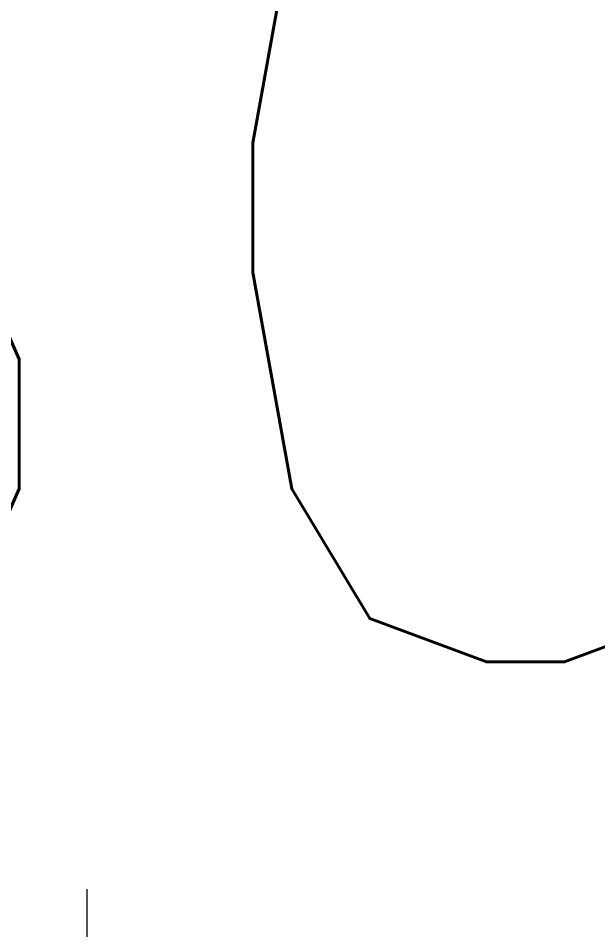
# Model space of a CAD drawing. Header units: metres. Extents: x -25 to 234, y -25 to 53.
# Drawn here: x 100.2694 to 100.3651, y 46.229 to 46.3796 of the extents above; entities that cross this region are included whole.
import ezdxf

# ---------------------------------------------------------------- set-up
doc = ezdxf.new("R2010")
doc.units = ezdxf.units.M
doc.header["$LTSCALE"] = 0.1
doc.header["$MEASUREMENT"] = 0
doc.header["$PDMODE"] = 66
doc.linetypes.add('CONTINUA', pattern=[0])
for name, color, linetype in [('001-DIMTEXTO', 4, 'Continuous'), ('1', 1, 'Continuous'), ('DIMENSIONES', 7, 'Continuous'), ('DIMTEXTO', 4, 'Continuous')]:
    doc.layers.add(name, color=color, linetype=linetype)
doc.layers.add('A-WALL', color=7, linetype='Continuous', lineweight=5)
doc.layers.add('baños', color=251, linetype='Continuous', lineweight=0)
doc.styles.add('SMPLEX', font='simplex.shx')
doc.styles.get("Standard").update_dxf_attribs({"font": 'arial.ttf'})
doc.dimstyles.new('DIM-75', dxfattribs={"dimscale": 0.75, "dimtxt": 0.2, "dimasz": 0.2, "dimexe": 0.2, "dimexo": 0.2, "dimgap": 0.1, "dimtad": 0, "dimtih": 1, "dimtoh": 1, "dimzin": 0, "dimdsep": 46, "dimtxsty": 'SMPLEX', "dimblk1": 'OBLIQUE', "dimblk2": 'OBLIQUE', "dimsah": 1, "dimcen": 0.2, "dimclrd": 4, "dimclre": 4, "dimclrt": 4, "dimadec": 0, "dimazin": 0, "dimtfac": 1, "dimtmove": 1, "dimatfit": 3, "dimldrblk": 'OPEN30', "dimfxl": 0.25, "dimfxlon": 1, "dimtfill": 1, "dimtolj": 1, "dimtzin": 0, "dimarcsym": 0})

# ---------------------------------------------------------------- blocks, each defined once
blk = doc.blocks.new('A$C8d867532')
at = {"layer": 'baños', "linetype": 'Continuous'}
blk.add_line((0.03946, 0.40624, 0.00004), (0.12233, 0.40624, 0.00041), dxfattribs=at)
blk.add_lwpolyline([(0.06725, 0.39385, -9.082434), (0.06725, 0.40624)], format="xyb", dxfattribs=at)
for points, elevation in [([(0.06611, 0.41007), (0.18044, 0.41007, -0.363105), (0.18869, 0.40004, -0.363105), (0.18044, 0.39002), (0.0661, 0.39002)], -0.00001), ([(0.03327, 0.40005, -0.385153), (0.03946, 0.40624), (0.03946, 0.40624)], 0.00004), ([(0.03327, 0.40005, 0.385153), (0.03946, 0.39385), (0.03946, 0.39385)], 0.00004)]:
    blk.add_lwpolyline(points, format="xyb", dxfattribs=dict(at, elevation=elevation))
at = {"layer": 'baños', "linetype": 'Continuous', "elevation": -0.00001}
for points in [[(0.01142, 0.40499), (0.0005, 0.40499), (0, 0.40434), (0, 0.39566)], [(0, 0.39566), (0.0005, 0.395), (0.01144, 0.395)]]:
    blk.add_lwpolyline(points, dxfattribs=at)
at = {"layer": 'baños', "linetype": 'Continuous', "extrusion": (1.31781e-06, -1, -8.43443e-26), "elevation": -0.39385}
blk.add_lwpolyline([(0.12233, 0.00041), (0.03946, 0.00004)], close=True, dxfattribs=at)
at = {"layer": 'baños', "linetype": 'Continuous'}
blk.add_circle((0.04219, 0.4857), 0.02368, dxfattribs=at)
at = {"layer": 'baños', "linetype": 'Continuous', "flags": 8}
for tag, p in [('MODELNUMBER', (0.18867, 0.40004, -0.00001)), ('TRADENAME', (0.18871, 0.40004, -0.00001)), ('PRODUCT', (0.18875, 0.40004, -0.00001)), ('MATERIAL', (0.18879, 0.40004, -0.00001))]:
    blk.add_attdef(tag, p, '', height=0.0000254, rotation=270.0001, dxfattribs=at)
at = {"layer": 'baños', "linetype": 'Continuous'}
for tag, p in [('MATERIAL', (0.299, 0.39987)), ('PRODUCT', (0.29904, 0.39987)), ('TRADENAME', (0.29909, 0.39987)), ('MODELNUMBER', (0.29913, 0.39987))]:
    blk.add_attdef(tag, p, '', height=0.0000254, rotation=90.0001, dxfattribs=at)
blk = doc.blocks.new('PL MUEBLES 1N NASAS 09')
at = {"layer": 'A-WALL', "color": 4}
blk.add_line((54.58107, 52.67807), (54.58107, 49.19307), dxfattribs=at)
at = {"layer": '1', "color": 4, "xscale": -1, "rotation": 180}
blk.add_blockref('A$C8d867532', (54.59321, 51.24808), dxfattribs=at)
blk = doc.blocks.new('_Oblique')
at = {"color": 0, "linetype": 'ByBlock', "lineweight": -2}
blk.add_line((-0.5, -0.5), (0.5, 0.5), dxfattribs=at)
blk = doc.blocks.new('*D919')
at = {"layer": 'Defpoints', "color": 0, "linetype": 'CONTINUA', "transparency": 16777216}
for p in [(106.71138, -3.16159), (108.51138, -3.16159), (108.51138, -4.10327)]:
    blk.add_point(p, dxfattribs=at)
at = {"layer": 'DIMENSIONES', "color": 4, "linetype": 'CONTINUA', "lineweight": -2, "transparency": 16777216}
for p, q in [((106.71138, -3.91577), (106.71138, -4.25327)), ((108.51138, -3.91577), (108.51138, -4.25327)), ((106.71138, -4.10327), (107.3221, -4.10327)), ((108.51138, -4.10327), (107.90067, -4.10327))]:
    blk.add_line(p, q, dxfattribs=at)
at = {"layer": 'DIMENSIONES', "color": 4, "linetype": 'CONTINUA', "lineweight": -2, "transparency": 16777216, "xscale": 0.15, "yscale": 0.15, "zscale": 0.15, "rotation": 180}
blk.add_blockref('_Oblique', (106.71138, -4.10327), dxfattribs=at)
at = {"layer": 'DIMENSIONES', "color": 4, "linetype": 'CONTINUA', "lineweight": -2, "transparency": 16777216, "xscale": 0.15, "yscale": 0.15, "zscale": 0.15}
blk.add_blockref('_Oblique', (108.51138, -4.10327), dxfattribs=at)
at = {"layer": 'DIMENSIONES', "color": 4, "linetype": 'CONTINUA', "transparency": 16777216, "insert": (107.61138, -4.10327), "char_height": 0.15, "attachment_point": 5, "style": 'SMPLEX', "bg_fill": 3, "box_fill_scale": 1.25, "bg_fill_color": 256, "bg_fill_true_color": 13158600, "bg_fill_transparency": 0}
blk.add_mtext('\\A1;1.80', dxfattribs=at)
blk = doc.blocks.new('_Open30')
at = {"layer": 'DIMTEXTO', "color": 0, "lineweight": -2}
for p, q in [((-1, 0.2679), (0, 0)), ((0, 0), (-1, -0.2679)), ((0, 0), (-1, 0))]:
    blk.add_line(p, q, dxfattribs=at)
blk = doc.blocks.new('A$C49d8b0bc')
at = {"layer": 'DIMENSIONES', "linetype": 'CONTINUA'}
dim = blk.add_linear_dim(base=(19.04631, 19.83908), p1=(17.24631, 20.78076), p2=(19.04631, 20.78076), dimstyle='DIM-75', dxfattribs=at)
dim.commit()
dim.dimension.update_dxf_attribs({"geometry": '*D919', "text_midpoint": (18.14631, 19.83908), "insert": (-89.46508, 23.94235)})

msp = doc.modelspace()

# ---------------------------------------------------------------- block references
msp.add_blockref('PL MUEBLES 1N NASAS 09', (45.69971, -4.50243))

# ---------------------------------------------------------------- next in the draw order: block references
at = {"layer": '001-DIMTEXTO', "linetype": 'CONTINUA'}
msp.add_blockref('A$C49d8b0bc', (82.04618, 26.50918), dxfattribs=at)

doc.saveas('drawing.dxf')
